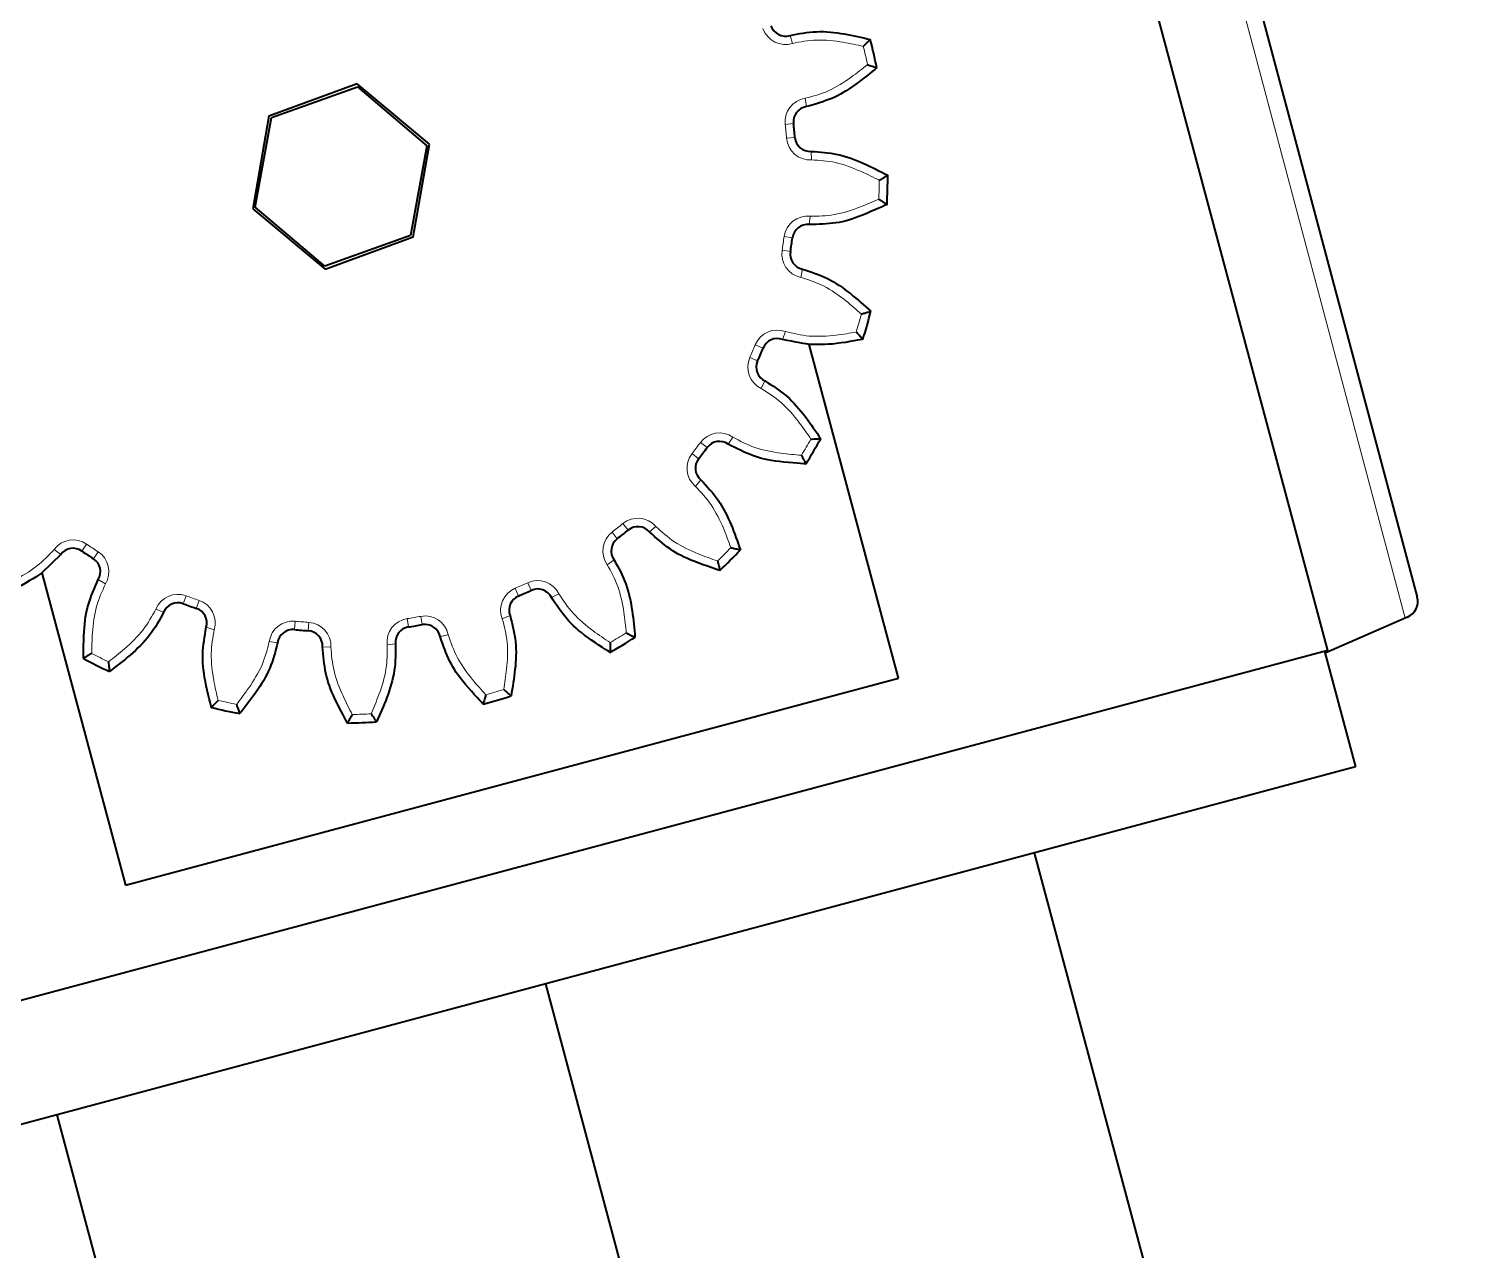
# Model space of a CAD drawing. Header units: inches. Extents: x 0 to 11, y 0 to 8.5.
# Drawn here: x 2.09 to 2.656, y 2.532 to 3.015 of the extents above; entities that cross this region are included whole.
import ezdxf

# ---------------------------------------------------------------- set-up
doc = ezdxf.new("R2010")
doc.units = ezdxf.units.IN
doc.header["$LTSCALE"] = 0.5
doc.header["$MEASUREMENT"] = 0
doc.layers.add('TANGENT_LINES', color=7, linetype='Continuous', lineweight=15)
doc.layers.add('Visible', color=7, linetype='Continuous', lineweight=40)

msp = doc.modelspace()

# ---------------------------------------------------------------- linework, layer by layer
at = {"layer": 'TANGENT_LINES'}
for p, q in [((2.634287939361177, 2.782303506627637), (2.470531596197948, 3.396856803662901)), ((2.392181887378577, 3.009424176515943), (2.391182713747242, 3.012604233616933)), ((2.397184363132949, 2.987750314428657), (2.397679973143005, 2.984454031396355)), ((2.38925000324643, 2.977367863954651), (2.392560743977311, 2.977755300302972)), ((2.389796812544565, 2.971981506460728), (2.393117870432014, 2.972267313422372)), ((2.399655797765007, 2.963405391076879), (2.399478863052275, 2.96673402521396)), ((2.399111041227731, 2.94116838809161), (2.398771328482592, 2.93785241065473)), ((2.388843943410439, 2.933085316456139), (2.39214702263498, 2.932637233040337)), ((2.388034041051568, 2.927732195345053), (2.391321839099526, 2.927183109644136)), ((2.395450494954781, 2.916973684474329), (2.396106916619374, 2.920241745322809)), ((2.38939273518257, 2.895570773270618), (2.388239045083389, 2.89244345648683)), ((2.375322294078054, 2.885311441150559), (2.378370247843494, 2.883961963861067)), ((2.377438018950111, 2.890294969591997), (2.380525892052758, 2.889039521141023)), ((2.379830213589491, 2.873046531598003), (2.381278746244072, 2.876048674875684)), ((2.355748906047343, 2.851685498227586), (2.358427550604656, 2.84970156918483)), ((2.368640081907714, 2.85382253580118), (2.366744905046398, 2.851080380485477)), ((2.352460297436904, 2.847384695875908), (2.355076892775152, 2.845319619618969)), ((2.353776433394692, 2.834384037015888), (2.355926060405244, 2.836931627019523)), ((2.325139411432795, 2.819682877444434), (2.32724051835587, 2.817095125368034)), ((2.338157046931342, 2.818546870982779), (2.335639464240059, 2.816362176838588)), ((2.320884554457623, 2.816335036411516), (2.322905381060413, 2.813684117523174)), ((2.100363072581882, 2.80942561781255), (2.103040611695373, 2.807440197099744)), ((2.113255436750799, 2.811555474800712), (2.111358732830818, 2.808814375504619)), ((2.117754245894639, 2.808543405122209), (2.115942425166052, 2.805745474322749)), ((2.318926209199126, 2.803415507453287), (2.321641861594799, 2.805348469733567)), ((2.120696510142358, 2.795811852752189), (2.117840766704063, 2.797531108557979)), ((2.287532842226943, 2.796297949603753), (2.288924391240474, 2.793268972473756)), ((2.152542858903768, 2.791120031127458), (2.151387427099881, 2.787993357422436)), ((2.157649400954103, 2.789321399495072), (2.156590319000222, 2.786160789344156)), ((2.282579085199059, 2.794113427054191), (2.283877167098857, 2.791043232517597)), ((2.29985899144978, 2.791960278570773), (2.296877191908045, 2.790470317965916)), ((2.14058520595668, 2.785850886922656), (2.143672379308313, 2.78459371875249)), ((2.163665436882368, 2.777721543618218), (2.160471850343181, 2.778676591327937)), ((2.195678082626551, 2.781096989077572), (2.195336522968377, 2.777781201371608)), ((2.201071494765809, 2.78062481013167), (2.200831697600829, 2.777300113388991)), ((2.239950763172389, 2.782116133245217), (2.24044453710942, 2.778819574674492)), ((2.24529215748028, 2.783000075725523), (2.245886712441987, 2.779720195314804)), ((2.277469308759158, 2.782086809516902), (2.280580352112463, 2.783283688944819)), ((2.18540648421313, 2.773019637365074), (2.188709313347392, 2.77256971423722)), ((2.232010621597246, 2.771738103739541), (2.235321577612676, 2.772123695978825)), ((2.256152323139328, 2.775733291945058), (2.252893664178641, 2.775031684584031)), ((2.209783292711816, 2.770885512354009), (2.206452527859186, 2.771016342807636))]:
    msp.add_line(p, q, dxfattribs=at)
for centre, radius, start, end in [((2.389365747040408, 3.018387070250252), 0.009394898109973434, 199.3186992035405, 287.4427136519533), ((2.213780744509767, 2.956833737493641), 0.2126666666666666, 11.99679638105474, 13.99652964295636), ((2.398581224796978, 2.978459841459623), 0.009394898109973434, 98.55061237205807, 186.6746268204739), ((2.213780744509783, 2.956833737493642), 0.1766666666666509, 4.918699203537673, 6.674626820473683), ((2.399157112685537, 2.972787044645856), 0.009394898109973434, 184.9186992035387, 273.0427136519535), ((2.213780744509767, 2.956833737493641), 0.2126666666666666, 357.5967963810547, 359.5965296429564), ((2.398153571239559, 2.931822407045271), 0.009394898109973434, 84.15061237205742, 172.2746268204727), ((2.213780744509783, 2.956833737493638), 0.1766666666666509, 350.5186992035378, 352.2746268204735), ((2.39730059935159, 2.926184614080927), 0.009394898109973434, 170.5186992035367, 258.6427136519518), ((2.213780744509767, 2.956833737493641), 0.2126666666666666, 343.1967963810548, 345.1965296429564), ((2.386141094902882, 2.886756526508229), 0.009394898109973434, 69.7506123720595, 157.8746268204735), ((2.383912858599118, 2.881507980659609), 0.009394898109973434, 156.118699203539, 244.2427136519528), ((2.213780744509782, 2.956833737493635), 0.1766666666666509, 336.1186992035377, 337.8746268204736), ((2.21378074450978, 2.956833737493631), 0.1766666666666509, 321.7186992035376, 323.4746268204735), ((2.363298583853979, 2.846093854863354), 0.009394898109973434, 55.35061237205677, 143.4746268204713), ((2.213780744509767, 2.956833737493641), 0.2126666666666666, 328.7967963810547, 330.7965296429565), ((2.359835091416265, 2.841564341568929), 0.009394898109973434, 141.7186992035374, 229.8427136519512), ((2.213780744509777, 2.956833737493628), 0.1766666666666509, 307.3186992035377, 309.0746268204736), ((2.331061317070932, 2.812389377316939), 0.009394898109973434, 40.95061237206133, 129.074626820473), ((2.107909634728898, 2.803829770221879), 0.009394898109973434, 55.31869920353932, 143.4427136519532), ((2.326580192466963, 2.808863502555382), 0.009394898109973434, 127.3186992035362, 215.4427136519517), ((2.213780744509759, 2.956833737493628), 0.1766666666666509, 235.3186992035375, 237.0746268204733), ((2.112647684553054, 2.800657522688302), 0.009394898109973434, 328.9506123720611, 57.07462682047273), ((2.213780744509767, 2.956833737493641), 0.2126666666666666, 314.3967963810548, 316.3965296429563), ((2.213780744509774, 2.956833737493627), 0.1766666666666509, 292.9186992035375, 294.6746268204735), ((2.291454880586092, 2.787760870149623), 0.009394898109973434, 26.55061237205868, 114.6746268204718), ((2.149286309682606, 2.782307596862913), 0.009394898109973434, 69.71869920353771, 157.8427136519491), ((2.213780744509762, 2.956833737493626), 0.1766666666666509, 249.7186992035375, 251.4746268204735), ((2.154664410840057, 2.78041331639511), 0.009394898109973434, 343.3506123720595, 71.47462682047077), ((2.286237689355159, 2.785460177599464), 0.009394898109973434, 112.9186992035354, 201.0427136519529), ((2.194715407170444, 2.771751542782023), 0.009394898109973434, 84.11869920353679, 172.2427136519509), ((2.213780744509766, 2.956833737493625), 0.1766666666666509, 264.1186992035376, 265.8746268204735), ((2.200395633786194, 2.771254253988461), 0.009394898109973434, 357.7506123720597, 85.87462682047534), ((2.241342449920718, 2.772824883679561), 0.009394898109973434, 98.51869920353985, 186.6427136519516), ((2.21378074450977, 2.956833737493625), 0.1766666666666509, 278.5186992035377, 280.2746268204735), ((2.246967892466087, 2.773755833044041), 0.009394898109973434, 12.15061237205712, 100.2746268204725), ((2.213780744509767, 2.956833737493641), 0.2126666666666666, 299.9967963810548, 301.9965296429564), ((2.213780744509767, 2.956833737493641), 0.2126666666666666, 242.3967963810548, 244.3965296429564), ((2.213780744509767, 2.956833737493641), 0.2126666666666666, 256.7967963810548, 258.7965296429564), ((2.213780744509767, 2.956833737493641), 0.2126666666666666, 285.5967963810548, 287.5965296429564), ((2.213780744509767, 2.956833737493641), 0.2126666666666666, 271.1967963810548, 273.1965296429564)]:
    msp.add_arc(centre, radius, start, end, dxfattribs=at)
for points, knots in [([(2.420133418125053, 3.008269962111451), (2.417564928304634, 3.008841271640139), (2.412092137422742, 3.010058585236043), (2.401564831880918, 3.011261670940916), (2.395260555024801, 3.01002708263298), (2.392181887378578, 3.009424176515943)], [0, 0, 0, 0, 0.3115289303549902, 0.6637879877657139, 1, 1, 1, 1]), ([(2.397184363132949, 2.987750314428657), (2.400215841993715, 2.988557671957009), (2.406423489007897, 2.990210921338066), (2.415358633940568, 2.995906073857204), (2.419744317516218, 2.999398790851468), (2.421802606214387, 3.001037992538317)], [0, 0, 0, 0, 0.3362120122342323, 0.6884710696448849, 1, 1, 1, 1]), ([(2.426442138323795, 2.95533617541293), (2.424096421236432, 2.956528293645834), (2.41909830172466, 2.959068390843535), (2.409200926092991, 2.962851713826015), (2.402787680060068, 2.963223722280026), (2.399655797765007, 2.963405391076879)], [0, 0, 0, 0, 0.3115289303550314, 0.6637879877657137, 1, 1, 1, 1]), ([(2.399111041227731, 2.94116838809161), (2.402248062258214, 2.941196482862755), (2.408671831028411, 2.941254013338877), (2.418742588789812, 2.944548161983867), (2.423859091446427, 2.946840473697529), (2.426260368102757, 2.947916301265005)], [0, 0, 0, 0, 0.3362120122342334, 0.688471069644904, 1, 1, 1, 1]), ([(2.419388561035305, 2.902496486047589), (2.417413006712539, 2.904234507811832), (2.41320360880161, 2.907937784962576), (2.404558051591032, 2.914063625125584), (2.398438804215822, 2.916018855682223), (2.395450494954781, 2.916973684474329)], [0, 0, 0, 0, 0.3115289303551542, 0.6637879877658065, 1, 1, 1, 1]), ([(2.38939273518257, 2.895570773270618), (2.392438187814267, 2.894817839986761), (2.398674449323676, 2.893276036706551), (2.409248037165999, 2.893962198002994), (2.414773870224488, 2.894910070060553), (2.417367253795388, 2.895354925305974)], [0, 0, 0, 0, 0.3362120122341234, 0.6884710696447478, 1, 1, 1, 1]), ([(2.399415888461861, 2.853071006029035), (2.397934628247375, 2.855245725025171), (2.39477844388912, 2.859879491605874), (2.387927937255308, 2.867962939882704), (2.38248718335541, 2.871378538215265), (2.379830213589491, 2.873046531598003)], [0, 0, 0, 0, 0.3115289303550871, 0.6637879877657542, 1, 1, 1, 1]), ([(2.368640081907715, 2.85382253580118), (2.371402609151388, 2.852335884029639), (2.377059516154015, 2.849291624163548), (2.387471556666196, 2.847326684073667), (2.393059511712891, 2.846870558187717), (2.395682050370797, 2.846656489219949)], [0, 0, 0, 0, 0.3362120122342693, 0.6884710696449501, 1, 1, 1, 1]), ([(2.367779077075605, 2.810165320041033), (2.366885183996368, 2.812640090676481), (2.364980527861647, 2.817913190091076), (2.360355514330805, 2.827446333697654), (2.355935116483444, 2.832107685201208), (2.353776433394692, 2.834384037015888)], [0, 0, 0, 0, 0.3115289303551025, 0.6637879877657757, 1, 1, 1, 1]), ([(2.338157046931342, 2.818546870982779), (2.340463069040405, 2.816419912521884), (2.345185177264619, 2.812064478113304), (2.354781443648466, 2.807571901049488), (2.360080408916732, 2.805740437286956), (2.362567318912751, 2.804880894846535)], [0, 0, 0, 0, 0.3362120122341957, 0.688471069644855, 1, 1, 1, 1]), ([(2.077071378984246, 2.793929899329158), (2.079485138214303, 2.794977420648508), (2.084628238023506, 2.797209419031197), (2.093852163146384, 2.802423897194124), (2.098226757460167, 2.807128261078695), (2.100363072581882, 2.80942561781255)], [0, 0, 0, 0, 0.3115289303551288, 0.6637879877657888, 1, 1, 1, 1]), ([(2.326465984087987, 2.776475350130287), (2.326215624733678, 2.779094673464447), (2.325682173372272, 2.784675777483612), (2.323573259554153, 2.795059613946687), (2.320450967613164, 2.800673828763016), (2.318926209199126, 2.803415507453287)], [0, 0, 0, 0, 0.311528930355041, 0.6637879877657346, 1, 1, 1, 1]), ([(2.120696510142358, 2.795811852752189), (2.119386252459339, 2.792961429087898), (2.116703199874323, 2.78712453404047), (2.115395914577981, 2.776609659702749), (2.115291559352763, 2.77100409082754), (2.11524258336602, 2.768373285648912)], [0, 0, 0, 0, 0.3362120122342309, 0.6884710696449141, 1, 1, 1, 1]), ([(2.29985899144978, 2.791960278570774), (2.301563612574163, 2.789326658043028), (2.30505421459354, 2.783933717054019), (2.313231738139559, 2.777195788155731), (2.317908760153357, 2.774104064120469), (2.320103779786222, 2.772653056420103)], [0, 0, 0, 0, 0.3362120122341659, 0.6884710696448133, 1, 1, 1, 1]), ([(2.121878892225016, 2.765049586277378), (2.123956310811555, 2.76666447529879), (2.128382755256808, 2.770105388259156), (2.136020105824378, 2.777449940899867), (2.139087336489843, 2.78309442590857), (2.140585205956681, 2.785850886922656)], [0, 0, 0, 0, 0.3115289303550823, 0.6637879877657684, 1, 1, 1, 1]), ([(2.278072463070349, 2.754117961009329), (2.278481368439955, 2.756717255323925), (2.279352640562798, 2.762255682656274), (2.279892337268635, 2.772837757341788), (2.278264336319658, 2.779052073706341), (2.277469308759158, 2.782086809516902)], [0, 0, 0, 0, 0.3115289303551513, 0.6637879877657987, 1, 1, 1, 1]), ([(2.163665436882368, 2.777721543618218), (2.163105214893301, 2.774634823419555), (2.161958032109769, 2.768314057118717), (2.163306760497542, 2.757804418260976), (2.164599732074691, 2.752349006550719), (2.165206549401657, 2.749788673121872)], [0, 0, 0, 0, 0.3362120122342336, 0.6884710696449116, 1, 1, 1, 1]), ([(2.172460936836206, 2.748219776779286), (2.174071482929224, 2.750300564086396), (2.177503142226711, 2.754734186408347), (2.1830740354146, 2.76374732827305), (2.184641177048549, 2.769977270653827), (2.18540648421313, 2.773019637365074)], [0, 0, 0, 0, 0.3115289303550473, 0.6637879877657467, 1, 1, 1, 1]), ([(2.256152323139328, 2.775733291945058), (2.257148435664631, 2.772758489413998), (2.259188204116759, 2.766666900160743), (2.265433160945729, 2.758106988281031), (2.269194365211044, 2.753949268364745), (2.270959573324502, 2.751997967554683)], [0, 0, 0, 0, 0.3362120122342842, 0.6884710696449838, 1, 1, 1, 1]), ([(2.209783292711816, 2.770885512354009), (2.210008307224626, 2.767756445603221), (2.210469075955912, 2.761348965041806), (2.21438907246292, 2.751504920925224), (2.216998128683026, 2.746542449961274), (2.21822261075933, 2.744213463447793)], [0, 0, 0, 0, 0.3362120122342343, 0.6884710696449489, 1, 1, 1, 1]), ([(2.225639256927149, 2.744497949661355), (2.226681733992448, 2.746913891735059), (2.228902984367746, 2.752061642622385), (2.232057380468648, 2.762177044859701), (2.232025963798676, 2.768600994420642), (2.232010621597246, 2.771738103739541)], [0, 0, 0, 0, 0.3115289303550307, 0.6637879877657004, 1, 1, 1, 1])]:
    msp.add_open_spline(points, degree=3, knots=knots, dxfattribs=at)
at = {"layer": 'Visible'}
for p, q in [((2.603667491507977, 2.769563343295987), (2.422044033613574, 3.447391316004245)), ((2.476973487346474, 3.398573335886594), (2.638993606672752, 2.7905358297073)), ((2.220119005417074, 2.993455965167309), (2.185234095454846, 2.980633946292017)), ((2.248665654471995, 2.969655756368933), (2.220119005417074, 2.993455965167309)), ((2.186341996237091, 2.980128390205321), (2.220235316431588, 2.992243179412031)), ((2.220235316431588, 2.992243179412031), (2.247673691743341, 2.968948097708351)), ((2.185234095454846, 2.980633946292017), (2.178895834547539, 2.944011718618348)), ((2.179887051354346, 2.944718519294931), (2.186341996237091, 2.980128390205321)), ((2.247673691743341, 2.968948097708351), (2.241218746860597, 2.933538226797961)), ((2.242327393564688, 2.933033528695265), (2.248665654471995, 2.969655756368933)), ((2.178895834547539, 2.944011718618348), (2.20744248360246, 2.920211509819973)), ((2.207325426666099, 2.921423437591251), (2.179887051354346, 2.944718519294931)), ((2.241218746860597, 2.933538226797961), (2.207325426666099, 2.921423437591251)), ((2.20744248360246, 2.920211509819973), (2.242327393564688, 2.933033528695265)), ((2.434052552289715, 2.758624363321869), (2.398725450202512, 2.890466903195481)), ((2.103040611695373, 2.807440197099744), (2.095538217342634, 2.800172670270402)), ((2.095528908242125, 2.800185391164431), (2.128595949463114, 2.676777513271727)), ((2.634287939361177, 2.782303506627637), (2.602911424218044, 2.768622792751703)), ((2.635216235563771, 2.782708260140953), (2.634287939361177, 2.782303506627637)), ((2.603667491507977, 2.769563343295987), (1.976235613251686, 2.601443478211671)), ((2.602407571733384, 2.769225748809856), (2.614652513410779, 2.7235270043341)), ((2.602911424218044, 2.768622792751703), (2.602727887923935, 2.769311577274437)), ((2.128595949463114, 2.676777513271727), (2.434052552289715, 2.758624363321869)), ((2.614652513410779, 2.7235270043341), (1.957542947160708, 2.547455026718627)), ((2.656054614429105, 2.061691146600358), (2.487822235112466, 2.689542933688252)), ((2.462869449171292, 2.009927337579853), (2.294637069854653, 2.637779124667747)), ((2.101451904596839, 2.586015315647243), (2.269684283913478, 1.958163528559349))]:
    msp.add_line(p, q, dxfattribs=at)
for centre, radius, start, end in [((2.389365747040408, 3.018387070250252), 0.0060615647766401, 199.3186992035404, 287.4427136519539), ((2.213780744509767, 2.956833737493641), 0.216, 11.46957737163587, 14.52374865237524), ((2.398581224796978, 2.978459841459623), 0.0060615647766401, 98.55061237205902, 186.6746268204738), ((2.213780744509783, 2.956833737493642), 0.1799999999999843, 4.918699203537807, 6.674626820473676), ((2.399157112685537, 2.972787044645856), 0.0060615647766401, 184.9186992035395, 273.0427136519536), ((2.213780744509767, 2.956833737493641), 0.216, 357.0695773716358, 0.1237486523752251), ((2.398153571239559, 2.931822407045271), 0.0060615647766401, 84.15061237205941, 172.2746268204714), ((2.213780744509783, 2.956833737493638), 0.1799999999999843, 350.5186992035377, 352.2746268204737), ((2.39730059935159, 2.926184614080927), 0.0060615647766401, 170.5186992035378, 258.6427136519529), ((2.213780744509767, 2.956833737493641), 0.216, 342.6695773716359, 345.7237486523752), ((2.386141094902882, 2.886756526508229), 0.0060615647766401, 69.75061237206027, 157.8746268204742), ((2.213780744509782, 2.956833737493635), 0.1799999999999843, 336.1186992035377, 337.8746268204735), ((2.383912858599118, 2.881507980659609), 0.0060615647766401, 156.118699203536, 244.2427136519522), ((2.363298583853979, 2.846093854863354), 0.0060615647766401, 55.35061237205792, 143.4746268204693), ((2.213780744509767, 2.956833737493641), 0.216, 328.269577371636, 331.3237486523752), ((2.21378074450978, 2.956833737493631), 0.1799999999999843, 321.7186992035377, 323.4746268204736), ((2.359835091416265, 2.841564341568929), 0.0060615647766401, 141.7186992035356, 229.8427136519506), ((2.331061317070932, 2.812389377316939), 0.0060615647766401, 40.95061237206012, 129.0746268204751), ((2.326580192466963, 2.808863502555382), 0.0060615647766401, 127.3186992035352, 215.4427136519514), ((2.213780744509777, 2.956833737493628), 0.1799999999999843, 307.3186992035377, 309.0746268204737), ((2.107909634728898, 2.803829770221879), 0.0060615647766401, 55.31869920353922, 143.4427136519544), ((2.213780744509759, 2.956833737493628), 0.1799999999999843, 235.3186992035376, 237.0746268204735), ((2.213780744509767, 2.956833737493641), 0.216, 313.8695773716359, 316.9237486523753), ((2.112647684553054, 2.800657522688302), 0.0060615647766401, 328.9506123720619, 57.07462682047331), ((2.286237689355159, 2.785460177599464), 0.0060615647766401, 112.9186992035359, 201.0427136519544), ((2.213780744509774, 2.956833737493627), 0.1799999999999843, 292.9186992035376, 294.6746268204736), ((2.291454880586092, 2.787760870149623), 0.0060615647766401, 26.55061237205766, 114.674626820474), ((2.632551715524226, 2.788819297483607), 0.006666666666666668, 293.5580506193619, 14.92057677247411), ((2.149286309682606, 2.782307596862913), 0.0060615647766401, 69.71869920353632, 157.8427136519475), ((2.213780744509762, 2.956833737493626), 0.1799999999999843, 249.7186992035376, 251.4746268204734), ((2.154664410840057, 2.78041331639511), 0.0060615647766401, 343.3506123720585, 71.4746268204718), ((2.194715407170444, 2.771751542782023), 0.0060615647766401, 84.11869920353864, 172.2427136519547), ((2.213780744509766, 2.956833737493625), 0.1799999999999843, 264.1186992035377, 265.8746268204735), ((2.241342449920718, 2.772824883679561), 0.0060615647766401, 98.51869920353741, 186.6427136519505), ((2.21378074450977, 2.956833737493625), 0.1799999999999843, 278.5186992035377, 280.2746268204735), ((2.246967892466087, 2.773755833044041), 0.0060615647766401, 12.15061237205648, 100.2746268204727), ((2.200395633786194, 2.771254253988461), 0.0060615647766401, 357.7506123720603, 85.87462682047645), ((2.213780744509767, 2.956833737493641), 0.216, 299.469577371636, 302.5237486523753), ((2.213780744509767, 2.956833737493641), 0.216, 241.869577371636, 244.9237486523753), ((2.213780744509767, 2.956833737493641), 0.216, 285.069577371636, 288.1237486523753), ((2.213780744509767, 2.956833737493641), 0.216, 256.2695773716359, 259.3237486523752), ((2.213780744509767, 2.956833737493641), 0.216, 270.669577371636, 273.7237486523753)]:
    msp.add_arc(centre, radius, start, end, dxfattribs=at)
for points, knots in [([(2.391182713747243, 3.012604233616933), (2.394632913739446, 3.013271039718215), (2.401604565312365, 3.014618422425112), (2.412657369913356, 3.013396298203637), (2.419497359625756, 3.011794314086544), (2.422878200268856, 3.011002492279729)], [0, 0, 0, 0, 0.3313236010865985, 0.6694895107181655, 1, 1, 1, 1]), ([(2.420133418125053, 3.008269962111451), (2.42013969634417, 3.008276259476926), (2.420180156733186, 3.008316843255887), (2.421172963291162, 3.009310236714409), (2.421822667712777, 3.009956188789835), (2.422384291457709, 3.010513523604359), (2.422743611696418, 3.010869289422824), (2.422841565613206, 3.010966234812205), (2.422878200268856, 3.011002492279729)], [0, 0, 0, 0, 0.04802514359451333, 0.3095011429735395, 0.5452739854434748, 0.7453580790162687, 0.9047642055029098, 1, 1, 1, 1]), ([(2.425467316498538, 2.999784817103383), (2.425467232835912, 2.999784737419748), (2.425457485402703, 2.999775453574181), (2.416079343811892, 2.992135677324739), (2.408238414396313, 2.987462001459186), (2.401175391754777, 2.985449833171355), (2.397679973143005, 2.984454031396355)], [0, 0, 0, 0, 0.002853109168278429, 0.3324123600705802, 0.6696176155694262, 1, 1, 1, 1]), ([(2.421802606214387, 3.001037992538317), (2.421811009284904, 3.001035083715001), (2.421865163416154, 3.001016337615073), (2.423192913753183, 3.000558544575025), (2.424059996513685, 3.000262677365532), (2.424809070416969, 3.000007860541577), (2.425287963876105, 2.999845560183192), (2.425418497186142, 2.999801351210043), (2.425467316498538, 2.999784817103383)], [0, 0, 0, 0, 0.04802514359443686, 0.309501142973477, 0.5452739854434313, 0.7453580790162477, 0.9047642055028955, 1, 1, 1, 1]), ([(2.399478863052275, 2.96673402521396), (2.402986496601339, 2.966521852528643), (2.41007420137347, 2.966093125487117), (2.420475831858492, 2.962160675816314), (2.426702533466897, 2.958907984706317), (2.429780240708472, 2.957300258559566)], [0, 0, 0, 0, 0.3313236010866045, 0.6694895107181281, 1, 1, 1, 1]), ([(2.426442138323795, 2.955336175412931), (2.426449785392222, 2.955340713605485), (2.426499067419127, 2.955369960280822), (2.427707730040551, 2.956085243506243), (2.428497664551789, 2.956549326890095), (2.429180247386157, 2.956949481860796), (2.429616754280075, 2.957204711332247), (2.429735740132388, 2.957274250855437), (2.429780240708472, 2.957300258559566)], [0, 0, 0, 0, 0.04802514359456672, 0.309501142973574, 0.5452739854435066, 0.7453580790162896, 0.9047642055029125, 1, 1, 1, 1]), ([(2.426260368102757, 2.947916301265005), (2.426267783780396, 2.94791139406908), (2.426315574594461, 2.947879769327624), (2.427487762713797, 2.947106160616133), (2.428254025291899, 2.946603953905269), (2.428916195293884, 2.946170855515915), (2.42933968097656, 2.945894558161424), (2.429455119018084, 2.945819275780317), (2.42949829271689, 2.945791120253729)], [0, 0, 0, 0, 0.04802514352983608, 0.3095011429355992, 0.5452739854184934, 0.7453580790022699, 0.9047642054976754, 1, 1, 1, 1]), ([(2.42949829271689, 2.945791120253729), (2.429498191866165, 2.945791063879552), (2.42948644186799, 2.945784495791131), (2.41850299674701, 2.940716986135166), (2.409746108623832, 2.938140102242845), (2.402404577922113, 2.93794765222566), (2.398771328482592, 2.93785241065473)], [0, 0, 0, 0, 0.00285310916834065, 0.3324123600706034, 0.6696176155694487, 1, 1, 1, 1]), ([(2.396106916619374, 2.920241745322809), (2.399451586209234, 2.919163925441027), (2.406209997622987, 2.916986027147848), (2.415306881294149, 2.910590342303073), (2.420529048236298, 2.905891322745171), (2.423110238411346, 2.903568711605087)], [0, 0, 0, 0, 0.3313236010865173, 0.669489510718023, 1, 1, 1, 1]), ([(2.419388561035305, 2.902496486047589), (2.41939709645961, 2.902498979915895), (2.419452103553405, 2.902515051811435), (2.420800677520623, 2.902907280928073), (2.421681207630968, 2.903160335554564), (2.422441860364925, 2.903378167472968), (2.422928126580546, 2.903516823591044), (2.423060668049685, 2.903554587824052), (2.423110238411346, 2.903568711605087)], [0, 0, 0, 0, 0.04802514359446286, 0.3095011429735292, 0.5452739854434716, 0.7453580790162693, 0.9047642055029058, 1, 1, 1, 1]), ([(2.398724996666808, 2.89045753807134), (2.39870191175656, 2.890456263626967), (2.398457795699962, 2.890442786756956), (2.393094845889523, 2.891492767498357), (2.388239045083389, 2.89244345648683)], [0, 0, 0, 0, 0.09456530868861793, 1, 1, 1, 1]), ([(2.419974942027741, 2.892491271657166), (2.419974829659046, 2.892491243742587), (2.419961737715795, 2.892487991448175), (2.408148858514355, 2.890185713222047), (2.401884752251616, 2.890366397082694), (2.398724996666808, 2.89045753807134)], [0, 0, 0, 0, 0.004272058928519567, 0.4977325111062967, 1, 1, 1, 1]), ([(2.417367253795388, 2.895354925305974), (2.417373216125895, 2.895348328074576), (2.417411640750347, 2.895305811790286), (2.418354613761094, 2.894264996088061), (2.418971909061053, 2.893588005370354), (2.419505568585184, 2.893003838580254), (2.419847037328494, 2.892630905008586), (2.419940126704805, 2.892529279488395), (2.419974942027741, 2.892491271657166)], [0, 0, 0, 0, 0.04802514359457367, 0.3095011429735824, 0.545273985443492, 0.745358079016289, 0.9047642055029187, 1, 1, 1, 1]), ([(2.381278746244072, 2.876048674875684), (2.384250293983566, 2.874172931184554), (2.390254756194121, 2.870382706999229), (2.397475302394364, 2.86192565138096), (2.401364806715491, 2.856075560055765), (2.403287294152357, 2.853184002122247)], [0, 0, 0, 0, 0.3313236010865667, 0.6694895107180813, 1, 1, 1, 1]), ([(2.399415888461861, 2.853071006029035), (2.399424775929944, 2.853071298874174), (2.399482051792625, 2.853073186133613), (2.400885801243568, 2.853117715943552), (2.401801600007823, 2.853143841459829), (2.402592528032609, 2.853165663145373), (2.403097999675245, 2.853179033636233), (2.40323576869325, 2.853182649713414), (2.403287294152357, 2.853184002122247)], [0, 0, 0, 0, 0.04802514359447854, 0.3095011429735428, 0.5452739854434724, 0.7453580790162763, 0.9047642055029185, 1, 1, 1, 1]), ([(2.397495651579327, 2.843234296824144), (2.397495536044695, 2.843234296008283), (2.397482075242076, 2.843234200953312), (2.38541591751736, 2.844084823431934), (2.376500774675765, 2.846045345890433), (2.36997462877724, 2.849413510043884), (2.366744905046398, 2.851080380485477)], [0, 0, 0, 0, 0.002853109168247556, 0.3324123600705025, 0.6696176155693836, 1, 1, 1, 1]), ([(2.395682050370797, 2.846656489219949), (2.395686184718996, 2.846648616481406), (2.39571282879327, 2.84659788010885), (2.396367336233332, 2.845355255694194), (2.396796877321118, 2.844546018786289), (2.397168494576852, 2.843847488943267), (2.397406490643816, 2.843401351942286), (2.397471382207041, 2.843279768788196), (2.397495651579327, 2.843234296824144)], [0, 0, 0, 0, 0.04802514359447676, 0.3095011429735053, 0.5452739854434625, 0.745358079016247, 0.9047642055028849, 1, 1, 1, 1]), ([(2.355926060405244, 2.836931627019523), (2.35833777302131, 2.834375819393662), (2.363211003585107, 2.829211423041225), (2.368101518841362, 2.819224384556835), (2.370413968680375, 2.812590804217437), (2.371556956422988, 2.809311986709853)], [0, 0, 0, 0, 0.3313236010865458, 0.6694895107180677, 1, 1, 1, 1]), ([(2.363472877863566, 2.801115192637905), (2.363472765755771, 2.80111522057997), (2.36345970420981, 2.801118476076812), (2.351984168226349, 2.804943106089155), (2.343836673099915, 2.809059140996808), (2.338353186438811, 2.813944474566882), (2.335639464240059, 2.816362176838587)], [0, 0, 0, 0, 0.002853109168143026, 0.3324123600705148, 0.6696176155694168, 1, 1, 1, 1]), ([(2.367779077075605, 2.810165320041033), (2.367787758155159, 2.81016339346247), (2.367843703933628, 2.810150977502355), (2.369214426127665, 2.809845010033867), (2.3701079505414, 2.809642564877662), (2.370879456940388, 2.809467005193587), (2.371372373367736, 2.809354249940118), (2.371506713400527, 2.809323490650042), (2.371556956422988, 2.809311986709853)], [0, 0, 0, 0, 0.0480251435945942, 0.3095011429735962, 0.5452739854435209, 0.745358079016296, 0.9047642055029174, 1, 1, 1, 1]), ([(2.321641861594799, 2.805348469733567), (2.323342202314112, 2.802273188965709), (2.326777998232343, 2.796059118462304), (2.329031193484998, 2.785169619469523), (2.329621289113918, 2.778169362365252), (2.329912959038793, 2.774709305446253)], [0, 0, 0, 0, 0.3313236010865827, 0.6694895107181225, 1, 1, 1, 1]), ([(2.362567318912751, 2.804880894846535), (2.362569365502338, 2.804872241273964), (2.362582554881258, 2.804816472766024), (2.362907471641067, 2.803450118300963), (2.363122268870392, 2.802559482533948), (2.363308493778839, 2.801790480837054), (2.36342806300128, 2.801299172835308), (2.363460679375848, 2.801165271564044), (2.363472877863566, 2.801115192637905)], [0, 0, 0, 0, 0.04802514359453332, 0.3095011429735515, 0.5452739854434824, 0.7453580790162777, 0.9047642055029081, 1, 1, 1, 1]), ([(2.095538217342634, 2.800172670270402), (2.095522346856077, 2.800159819606111), (2.095350681285459, 2.800020818409745), (2.085188074710471, 2.793409161585385), (2.079345022960847, 2.791198546714062), (2.076456944518411, 2.790105893520495)], [0, 0, 0, 0, 0.04899300013279786, 0.529940357776337, 1, 1, 1, 1]), ([(2.111941020847285, 2.766348381929627), (2.111941012778555, 2.766348497185049), (2.111940072700365, 2.766361925457297), (2.112031376357571, 2.778457684403354), (2.113428243722137, 2.787478337470741), (2.116379981481523, 2.794203094288145), (2.117840766704063, 2.797531108557979)], [0, 0, 0, 0, 0.002853109168347007, 0.3324123600705985, 0.6696176155694543, 1, 1, 1, 1]), ([(2.32004439688003, 2.768780457317699), (2.320044295243217, 2.768780512261988), (2.320032453658884, 2.768786913755805), (2.309868589546592, 2.775345235732186), (2.303000679218501, 2.781358157478028), (2.298904399428588, 2.787453696989517), (2.296877191908045, 2.790470317965917)], [0, 0, 0, 0, 0.002853109168256129, 0.3324123600706274, 0.6696176155694827, 1, 1, 1, 1]), ([(2.143672379308314, 2.784593718752491), (2.141986921995254, 2.781510255762805), (2.13858120025326, 2.775279651841105), (2.130594214549621, 2.76754233082345), (2.124999891040364, 2.763293171277025), (2.122234752920864, 2.761192915005071)], [0, 0, 0, 0, 0.3313236010865519, 0.6694895107180872, 1, 1, 1, 1]), ([(2.162512284618066, 2.747006320266215), (2.162512248139971, 2.747006429894063), (2.16250799812056, 2.747019202504508), (2.159588340378007, 2.758757657236937), (2.158697977392175, 2.767842296687669), (2.159884601867851, 2.775089850234014), (2.160471850343181, 2.778676591327937)], [0, 0, 0, 0, 0.002853109168327481, 0.3324123600705844, 0.6696176155694445, 1, 1, 1, 1]), ([(2.280580352112462, 2.783283688944819), (2.281462482274211, 2.779882166235703), (2.283244959853358, 2.773008874484815), (2.282719258558019, 2.761901142254139), (2.28154992209826, 2.754974060283995), (2.280971947511332, 2.751550172054997)], [0, 0, 0, 0, 0.3313236010865253, 0.6694895107180264, 1, 1, 1, 1]), ([(2.188709313347392, 2.77256971423722), (2.187843633838143, 2.769163967718442), (2.186094397293614, 2.762282141120489), (2.180282530923733, 2.752801619697117), (2.175920686382907, 2.747294703629221), (2.173764732657455, 2.744572768883218)], [0, 0, 0, 0, 0.3313236010865698, 0.6694895107181149, 1, 1, 1, 1]), ([(2.235321577612676, 2.772123695978825), (2.235330069734551, 2.768609661510186), (2.235347229352821, 2.761509022710717), (2.232075663255268, 2.750880996909578), (2.229220368417115, 2.744462344109778), (2.227809065587322, 2.741289760060393)], [0, 0, 0, 0, 0.3313236010866188, 0.6694895107181293, 1, 1, 1, 1]), ([(2.269938979807694, 2.748261801202533), (2.269938895028078, 2.748261879696693), (2.269929017455664, 2.74827102495808), (2.261715458176807, 2.757150955408903), (2.256558668711375, 2.764682950005662), (2.254106980116913, 2.771605690293237), (2.252893664178641, 2.775031684584031)], [0, 0, 0, 0, 0.002853109168365683, 0.3324123600705484, 0.6696176155694105, 1, 1, 1, 1]), ([(2.320103779786222, 2.772653056420103), (2.320103610022448, 2.772644165749293), (2.320102515968828, 2.772586869246426), (2.320077426333404, 2.7711826378071), (2.320063983204383, 2.770266565101747), (2.320053114569656, 2.769475410755787), (2.320046743973585, 2.76896980244193), (2.320045035752726, 2.768831996562819), (2.32004439688003, 2.768780457317699)], [0, 0, 0, 0, 0.04802514359451623, 0.3095011429735441, 0.5452739854434628, 0.7453580790162699, 0.904764205502906, 1, 1, 1, 1]), ([(2.326465984087987, 2.776475350130287), (2.326473913314834, 2.77647132518205), (2.326525013729974, 2.77644538614287), (2.327776581150683, 2.775808146457172), (2.328591687788744, 2.775389851002231), (2.329295295977505, 2.775027941009141), (2.329744685437612, 2.774796144838606), (2.32986715540686, 2.774732942900593), (2.329912959038793, 2.774709305446253)], [0, 0, 0, 0, 0.04802514352980105, 0.3095011429355867, 0.5452739854184798, 0.745358079002269, 0.9047642054976726, 1, 1, 1, 1]), ([(2.11524258336602, 2.768373285648912), (2.115234985760399, 2.768368665125561), (2.115186022499751, 2.76833888786409), (2.113986946982724, 2.767607646912376), (2.113206278027065, 2.767128141019938), (2.112532460613678, 2.766713396014221), (2.112102147858848, 2.766447856404057), (2.111984879196309, 2.766375458620097), (2.111941020847285, 2.766348381929627)], [0, 0, 0, 0, 0.04802514359450815, 0.3095011429735327, 0.5452739854434977, 0.7453580790162748, 0.9047642055029118, 1, 1, 1, 1]), ([(2.216304934276048, 2.740848486918461), (2.216304871680643, 2.740848584030416), (2.216297578764356, 2.74085989842897), (2.210550412455762, 2.751503478665912), (2.207428763900458, 2.760081283192337), (2.206775715112519, 2.767396243023667), (2.206452527859186, 2.771016342807636)], [0, 0, 0, 0, 0.002853109168242272, 0.3324123600704977, 0.6696176155694212, 1, 1, 1, 1]), ([(2.121878892225016, 2.765049586277378), (2.121879742541028, 2.76504073473461), (2.121885222457554, 2.764983690394874), (2.12201780655542, 2.763585506972501), (2.122101383999142, 2.762673155762748), (2.122172825406162, 2.761885158648697), (2.122217908340462, 2.761381523978955), (2.122230167870355, 2.761244253872002), (2.122234752920864, 2.761192915005071)], [0, 0, 0, 0, 0.04802514352994219, 0.3095011429356465, 0.5452739854185206, 0.7453580790022769, 0.9047642054976591, 1, 1, 1, 1]), ([(2.165206549401657, 2.749788673121872), (2.165200339566219, 2.749782308313075), (2.165160319880236, 2.749741289891263), (2.164180767755294, 2.748734824263674), (2.163543873216713, 2.748076238456101), (2.162994367905105, 2.747506951850895), (2.162643611232447, 2.747142740225434), (2.162548031377307, 2.747043453420533), (2.162512284618066, 2.747006320266215)], [0, 0, 0, 0, 0.04802514359468246, 0.3095011429736438, 0.545273985443555, 0.7453580790163086, 0.9047642055029192, 1, 1, 1, 1]), ([(2.270959573324502, 2.751997967554683), (2.270957197874248, 2.751989398419179), (2.270941889131502, 2.751934174071382), (2.270568369574913, 2.750580298683526), (2.27032753076878, 2.74969634925699), (2.270120251507173, 2.748932753399183), (2.26998834138057, 2.748444614003074), (2.269952415898083, 2.748311562366315), (2.269938979807694, 2.748261801202533)], [0, 0, 0, 0, 0.04802514359448367, 0.309501142973526, 0.5452739854434798, 0.7453580790162718, 0.9047642055029189, 1, 1, 1, 1]), ([(2.278072463070349, 2.754117961009329), (2.278079142222052, 2.754112090593694), (2.278122186447042, 2.754074258320578), (2.27917595851006, 2.753145786530916), (2.279861431224793, 2.752537923818974), (2.280452930913095, 2.752012403652768), (2.280830556613451, 2.751676131171043), (2.280933461280576, 2.7515844577953), (2.280971947511332, 2.751550172054997)], [0, 0, 0, 0, 0.04802514359455909, 0.3095011429735684, 0.5452739854434991, 0.7453580790162813, 0.9047642055029165, 1, 1, 1, 1]), ([(2.172460936836206, 2.748219776779286), (2.172463961727159, 2.748211414788977), (2.172483455832481, 2.748157525401787), (2.172959588634579, 2.74683624080725), (2.17326743285866, 2.745973337653406), (2.173532596715878, 2.745227863673191), (2.173701512136086, 2.74475126328256), (2.173747524197714, 2.744621354589544), (2.173764732657455, 2.744572768883218)], [0, 0, 0, 0, 0.04802514359447141, 0.3095011429735114, 0.5452739854434585, 0.7453580790162729, 0.9047642055029196, 1, 1, 1, 1]), ([(2.21822261075933, 2.744213463447792), (2.218218178880873, 2.744205754277893), (2.218189617353608, 2.744156072034039), (2.217491137483302, 2.742937621667478), (2.217038035787992, 2.742141337313168), (2.21664737001783, 2.74145327947957), (2.216398208759081, 2.741013280594715), (2.216330323345157, 2.740893343323976), (2.216304934276048, 2.740848486918461)], [0, 0, 0, 0, 0.0480251435945258, 0.3095011429735367, 0.5452739854434715, 0.7453580790162533, 0.9047642055028947, 1, 1, 1, 1]), ([(2.225639256927149, 2.744497949661355), (2.225644266328016, 2.744490602638139), (2.225676549735793, 2.744443254271996), (2.226466314067094, 2.743281889675497), (2.226979082086752, 2.742522653956351), (2.227421307173818, 2.741866543981788), (2.227703441502856, 2.741446924425626), (2.227780314989164, 2.741332539787501), (2.227809065587322, 2.741289760060393)], [0, 0, 0, 0, 0.04802514359447351, 0.3095011429735187, 0.5452739854434598, 0.7453580790162558, 0.9047642055029077, 1, 1, 1, 1])]:
    msp.add_open_spline(points, degree=3, knots=knots, dxfattribs=at)

doc.saveas('drawing.dxf')
